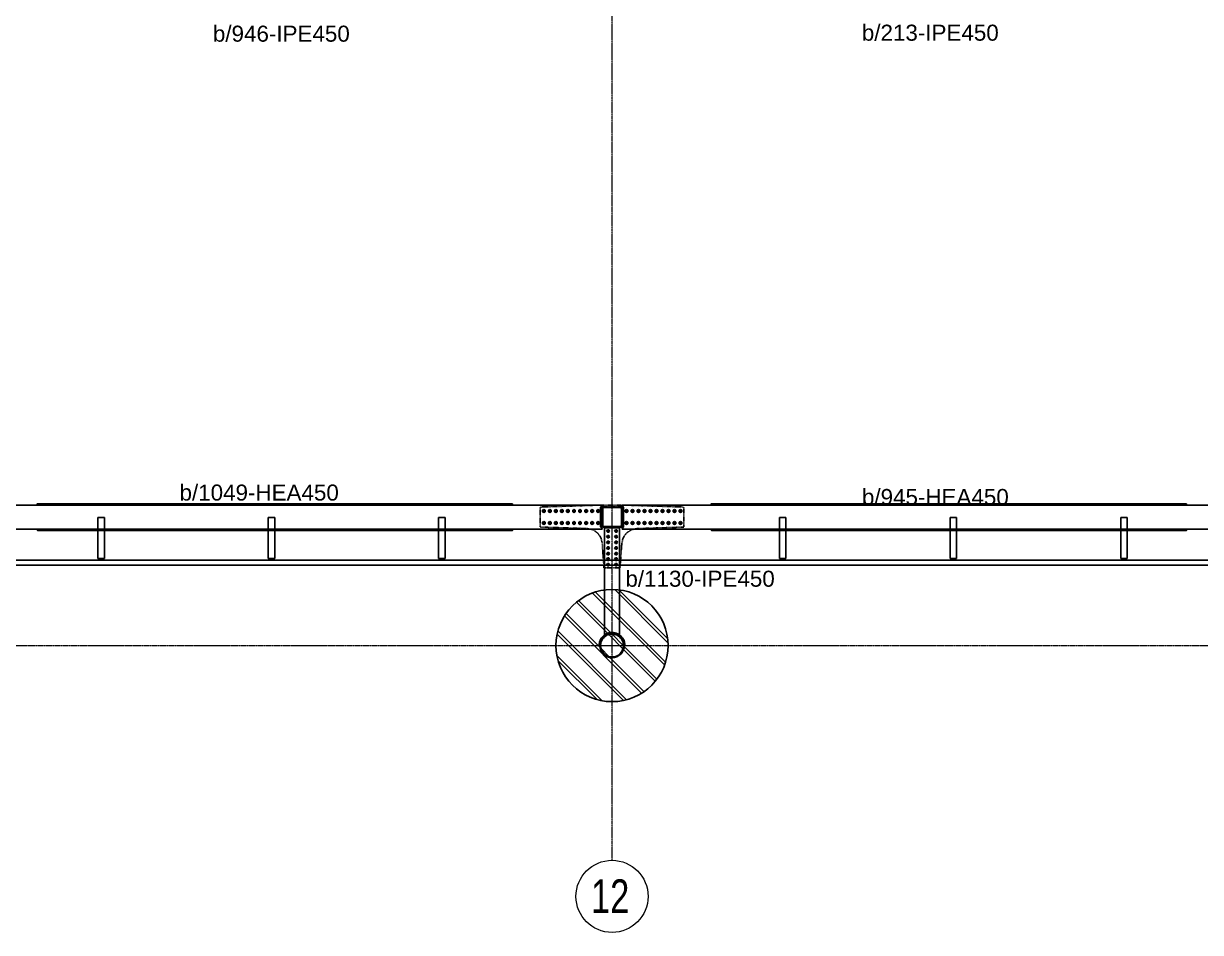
# Model space of a CAD drawing. Header units: millimetres. Extents: x -999 to 93225, y -17477 to 29086.
# Drawn here: x 48047 to 62737, y -3430 to 7910 of the extents above; entities that cross this region are included whole.
import ezdxf
from ezdxf.enums import TextEntityAlignment as Align

# ---------------------------------------------------------------- set-up
doc = ezdxf.new("R2010")
doc.units = ezdxf.units.MM
doc.header["$LTSCALE"] = 0.4
doc.linetypes.add('DXK_LINE_DOT2', pattern=[3.9198, 1.9599, -1.9599])
doc.linetypes.add('Grid Line', pattern=[3.33375, 1.905, -0.47625, 0.47625, -0.47625])
doc.layers.get('0').update_dxf_attribs({"color": 255})
for name, color, linetype, lineweight in [('0-3', 250, 'Continuous', 5), ('E_COLUMNAS', 1, 'Continuous', 18), ('E_COLUMNAS-1', 1, 'Continuous', 25), ('E_COLUMNAS-3', 1, 'Continuous', 35), ('E_EJES', 8, 'Continuous', 9), ('E_EJES-1', 8, 'Grid Line', 9), ('E_TEXTO', 3, 'Continuous', 9), ('E_VIGAS-1', 254, 'Continuous', 25), ('E_VIGAS-2', 8, 'Continuous', 25), ('S-COLS-HDLN-1', 52, 'Continuous', 9), ('S-COLS-HDLN-2', 52, 'Continuous', 35)]:
    doc.layers.add(name, color=color, linetype=linetype, lineweight=lineweight)
doc.styles.add('Swis721 LtCn BT', font='swisscl.ttf', dxfattribs={"height": 0.42})
doc.styles.add('VERDANA', font='arial.ttf')

# ---------------------------------------------------------------- blocks, each defined once
blk = doc.blocks.new('EST_SFM_VIGA-METALICA-SECCION-C - EST_SFM_VIGA-METALICA-UPN160-1509776-_10_00m_N_E_-NIVEL-3 DOC')
at = {"layer": 'E_VIGAS-1'}
for p, q in [((44.822, 0.047), (-44.831, 0.047)), ((-44.831, -0.018), (44.822, -0.018))]:
    blk.add_line(p, q, dxfattribs=at)
blk = doc.blocks.new('DCTIB_CNI_EST_MOD-1A-FAC_0001_rvt-2-_10_00m_N_E_-NIVEL-3 DOC')
at = {"layer": 'E_VIGAS-1'}
for p, q in [((-38.078, 142.26), (-37.996, 142.26)), ((-38.078, 141.749), (-38.078, 142.26)), ((-37.996, 141.749), (-37.996, 142.26)), ((-35.953, 142.26), (-35.871, 142.26)), ((-35.953, 141.749), (-35.953, 142.26)), ((-35.871, 141.749), (-35.871, 142.26)), ((-33.828, 142.261), (-33.746, 142.261)), ((-33.828, 141.749), (-33.828, 142.261)), ((-33.746, 141.749), (-33.746, 142.261)), ((-29.573, 142.261), (-29.491, 142.261)), ((-29.573, 141.749), (-29.573, 142.261)), ((-29.491, 141.749), (-29.491, 142.261)), ((-27.443, 142.261), (-27.361, 142.261)), ((-27.443, 141.749), (-27.443, 142.261)), ((-27.361, 141.749), (-27.361, 142.261)), ((-25.313, 142.259), (-25.231, 142.259)), ((-25.313, 141.749), (-25.313, 142.259)), ((-25.231, 141.749), (-25.231, 142.259)), ((-37.996, 141.749), (-38.078, 141.749)), ((-38.078, 141.748), (-38.078, 141.749)), ((-38.078, 141.749), (-37.996, 141.749)), ((-38.05, 141.748), (-38.078, 141.748)), ((-38.039, 141.743), (-38.039, 141.748)), ((-38.039, 141.737), (-38.039, 141.743)), ((-38.034, 141.737), (-38.039, 141.737)), ((-38.034, 141.748), (-38.034, 141.743)), ((-38.034, 141.743), (-38.034, 141.737)), ((-37.996, 141.748), (-38.024, 141.748)), ((-37.996, 141.749), (-37.996, 141.748)), ((-35.871, 141.749), (-35.953, 141.749)), ((-35.953, 141.748), (-35.953, 141.749)), ((-35.953, 141.749), (-35.871, 141.749)), ((-35.925, 141.748), (-35.953, 141.748)), ((-35.914, 141.743), (-35.914, 141.748)), ((-35.914, 141.737), (-35.914, 141.743)), ((-35.909, 141.737), (-35.914, 141.737)), ((-35.909, 141.748), (-35.909, 141.743)), ((-35.909, 141.743), (-35.909, 141.737)), ((-35.871, 141.748), (-35.899, 141.748)), ((-35.871, 141.749), (-35.871, 141.748)), ((-33.746, 141.749), (-33.828, 141.749)), ((-33.828, 141.748), (-33.828, 141.749)), ((-33.828, 141.749), (-33.746, 141.749)), ((-33.8, 141.748), (-33.828, 141.748)), ((-33.789, 141.743), (-33.789, 141.748)), ((-33.789, 141.737), (-33.789, 141.743)), ((-33.784, 141.737), (-33.789, 141.737)), ((-33.784, 141.748), (-33.784, 141.743)), ((-33.784, 141.743), (-33.784, 141.737)), ((-33.746, 141.748), (-33.774, 141.748)), ((-33.746, 141.749), (-33.746, 141.748)), ((-29.491, 141.749), (-29.573, 141.749)), ((-29.573, 141.748), (-29.573, 141.749)), ((-29.573, 141.749), (-29.491, 141.749)), ((-29.545, 141.748), (-29.573, 141.748)), ((-29.535, 141.743), (-29.535, 141.748)), ((-29.535, 141.729), (-29.535, 141.743)), ((-29.53, 141.748), (-29.53, 141.743)), ((-29.53, 141.743), (-29.53, 141.729)), ((-29.491, 141.748), (-29.519, 141.748)), ((-29.491, 141.749), (-29.491, 141.748)), ((-27.361, 141.749), (-27.443, 141.749)), ((-27.443, 141.748), (-27.443, 141.749)), ((-27.443, 141.749), (-27.361, 141.749)), ((-27.415, 141.748), (-27.443, 141.748)), ((-27.405, 141.743), (-27.405, 141.748)), ((-27.405, 141.729), (-27.405, 141.743)), ((-27.4, 141.748), (-27.4, 141.743)), ((-27.4, 141.743), (-27.4, 141.729)), ((-27.361, 141.748), (-27.389, 141.748)), ((-27.361, 141.749), (-27.361, 141.748)), ((-25.231, 141.749), (-25.313, 141.749)), ((-25.313, 141.748), (-25.313, 141.749)), ((-25.313, 141.749), (-25.231, 141.749)), ((-25.285, 141.748), (-25.313, 141.748)), ((-25.275, 141.743), (-25.275, 141.748)), ((-25.275, 141.737), (-25.275, 141.743)), ((-25.27, 141.737), (-25.275, 141.737)), ((-25.27, 141.748), (-25.27, 141.743)), ((-25.27, 141.743), (-25.27, 141.737)), ((-25.231, 141.748), (-25.259, 141.748)), ((-25.231, 141.749), (-25.231, 141.748))]:
    blk.add_line(p, q, dxfattribs=at)
for points, knots in [([(-38.05, 141.748), (-38.049, 141.748), (-38.048, 141.748), (-38.045, 141.748), (-38.043, 141.747), (-38.041, 141.747), (-38.04, 141.745), (-38.039, 141.744), (-38.039, 141.743)], [0, 0, 0, 0, 0.142857, 0.285714, 0.428571, 0.571429, 0.785714, 1, 1, 1, 1]), ([(-38.039, 141.743), (-38.039, 141.744), (-38.04, 141.746), (-38.041, 141.747), (-38.043, 141.747), (-38.044, 141.748), (-38.045, 141.748), (-38.047, 141.748), (-38.049, 141.748), (-38.05, 141.748)], [0, 0, 0, 0, 0.285714, 0.428571, 0.571429, 0.678571, 0.732143, 0.785714, 1, 1, 1, 1]), ([(-38.024, 141.748), (-38.025, 141.748), (-38.026, 141.748), (-38.029, 141.748), (-38.031, 141.747), (-38.033, 141.747), (-38.034, 141.745), (-38.034, 141.744), (-38.034, 141.743)], [0, 0, 0, 0, 0.142857, 0.285714, 0.428571, 0.571429, 0.785714, 1, 1, 1, 1]), ([(-38.034, 141.743), (-38.034, 141.744), (-38.034, 141.746), (-38.032, 141.747), (-38.031, 141.747), (-38.029, 141.748), (-38.028, 141.748), (-38.027, 141.748), (-38.025, 141.748), (-38.024, 141.748)], [0, 0, 0, 0, 0.285714, 0.428571, 0.571429, 0.678571, 0.732143, 0.785714, 1, 1, 1, 1]), ([(-35.925, 141.748), (-35.924, 141.748), (-35.923, 141.748), (-35.92, 141.748), (-35.918, 141.747), (-35.916, 141.747), (-35.915, 141.745), (-35.914, 141.744), (-35.914, 141.743)], [0, 0, 0, 0, 0.142857, 0.285714, 0.428571, 0.571429, 0.785714, 1, 1, 1, 1]), ([(-35.914, 141.743), (-35.914, 141.744), (-35.915, 141.746), (-35.916, 141.747), (-35.918, 141.747), (-35.919, 141.748), (-35.92, 141.748), (-35.922, 141.748), (-35.924, 141.748), (-35.925, 141.748)], [0, 0, 0, 0, 0.285714, 0.428571, 0.571429, 0.678571, 0.732143, 0.785714, 1, 1, 1, 1]), ([(-35.899, 141.748), (-35.9, 141.748), (-35.901, 141.748), (-35.904, 141.748), (-35.906, 141.747), (-35.908, 141.747), (-35.909, 141.745), (-35.909, 141.744), (-35.909, 141.743)], [0, 0, 0, 0, 0.142857, 0.285714, 0.428571, 0.571429, 0.785714, 1, 1, 1, 1]), ([(-35.909, 141.743), (-35.909, 141.744), (-35.909, 141.746), (-35.907, 141.747), (-35.906, 141.747), (-35.904, 141.748), (-35.903, 141.748), (-35.902, 141.748), (-35.9, 141.748), (-35.899, 141.748)], [0, 0, 0, 0, 0.285714, 0.428571, 0.571429, 0.678571, 0.732143, 0.785714, 1, 1, 1, 1]), ([(-33.8, 141.748), (-33.799, 141.748), (-33.798, 141.748), (-33.795, 141.748), (-33.793, 141.747), (-33.791, 141.747), (-33.79, 141.745), (-33.789, 141.744), (-33.789, 141.743)], [0, 0, 0, 0, 0.142857, 0.285714, 0.428571, 0.571429, 0.785714, 1, 1, 1, 1]), ([(-33.789, 141.743), (-33.789, 141.744), (-33.79, 141.746), (-33.791, 141.747), (-33.793, 141.747), (-33.794, 141.748), (-33.795, 141.748), (-33.797, 141.748), (-33.799, 141.748), (-33.8, 141.748)], [0, 0, 0, 0, 0.285714, 0.428571, 0.571429, 0.678571, 0.732143, 0.785714, 1, 1, 1, 1]), ([(-33.774, 141.748), (-33.775, 141.748), (-33.776, 141.748), (-33.779, 141.748), (-33.781, 141.747), (-33.783, 141.747), (-33.784, 141.745), (-33.784, 141.744), (-33.784, 141.743)], [0, 0, 0, 0, 0.142857, 0.285714, 0.428571, 0.571429, 0.785714, 1, 1, 1, 1]), ([(-33.784, 141.743), (-33.784, 141.744), (-33.784, 141.746), (-33.782, 141.747), (-33.781, 141.747), (-33.779, 141.748), (-33.778, 141.748), (-33.777, 141.748), (-33.775, 141.748), (-33.774, 141.748)], [0, 0, 0, 0, 0.285714, 0.428571, 0.571429, 0.678571, 0.732143, 0.785714, 1, 1, 1, 1]), ([(-29.545, 141.748), (-29.544, 141.748), (-29.543, 141.748), (-29.54, 141.748), (-29.538, 141.747), (-29.536, 141.747), (-29.535, 141.745), (-29.535, 141.744), (-29.535, 141.743)], [0, 0, 0, 0, 0.142857, 0.285714, 0.428571, 0.571429, 0.785714, 1, 1, 1, 1]), ([(-29.535, 141.743), (-29.535, 141.744), (-29.535, 141.746), (-29.537, 141.747), (-29.538, 141.747), (-29.54, 141.748), (-29.541, 141.748), (-29.542, 141.748), (-29.544, 141.748), (-29.545, 141.748)], [0, 0, 0, 0, 0.285714, 0.428571, 0.571429, 0.678571, 0.732143, 0.785714, 1, 1, 1, 1]), ([(-29.519, 141.748), (-29.52, 141.748), (-29.521, 141.748), (-29.524, 141.748), (-29.526, 141.747), (-29.528, 141.747), (-29.529, 141.745), (-29.53, 141.744), (-29.53, 141.743)], [0, 0, 0, 0, 0.142857, 0.285714, 0.428571, 0.571429, 0.785714, 1, 1, 1, 1]), ([(-29.53, 141.743), (-29.53, 141.744), (-29.529, 141.746), (-29.528, 141.747), (-29.526, 141.747), (-29.525, 141.748), (-29.524, 141.748), (-29.522, 141.748), (-29.52, 141.748), (-29.519, 141.748)], [0, 0, 0, 0, 0.285714, 0.428571, 0.571429, 0.678571, 0.732143, 0.785714, 1, 1, 1, 1]), ([(-27.415, 141.748), (-27.414, 141.748), (-27.413, 141.748), (-27.41, 141.748), (-27.408, 141.747), (-27.406, 141.747), (-27.405, 141.745), (-27.405, 141.744), (-27.405, 141.743)], [0, 0, 0, 0, 0.142857, 0.285714, 0.428571, 0.571429, 0.785714, 1, 1, 1, 1]), ([(-27.405, 141.743), (-27.405, 141.744), (-27.405, 141.746), (-27.407, 141.747), (-27.408, 141.747), (-27.41, 141.748), (-27.411, 141.748), (-27.412, 141.748), (-27.414, 141.748), (-27.415, 141.748)], [0, 0, 0, 0, 0.285714, 0.428571, 0.571429, 0.678571, 0.732143, 0.785714, 1, 1, 1, 1]), ([(-27.389, 141.748), (-27.39, 141.748), (-27.391, 141.748), (-27.394, 141.748), (-27.396, 141.747), (-27.398, 141.747), (-27.399, 141.745), (-27.4, 141.744), (-27.4, 141.743)], [0, 0, 0, 0, 0.142857, 0.285714, 0.428571, 0.571429, 0.785714, 1, 1, 1, 1]), ([(-27.4, 141.743), (-27.4, 141.744), (-27.399, 141.746), (-27.398, 141.747), (-27.396, 141.747), (-27.395, 141.748), (-27.394, 141.748), (-27.392, 141.748), (-27.39, 141.748), (-27.389, 141.748)], [0, 0, 0, 0, 0.285714, 0.428571, 0.571429, 0.678571, 0.732143, 0.785714, 1, 1, 1, 1]), ([(-25.285, 141.748), (-25.284, 141.748), (-25.283, 141.748), (-25.28, 141.748), (-25.278, 141.747), (-25.276, 141.747), (-25.275, 141.745), (-25.275, 141.744), (-25.275, 141.743)], [0, 0, 0, 0, 0.142857, 0.285714, 0.428571, 0.571429, 0.785714, 1, 1, 1, 1]), ([(-25.275, 141.743), (-25.275, 141.744), (-25.275, 141.746), (-25.277, 141.747), (-25.278, 141.747), (-25.28, 141.748), (-25.281, 141.748), (-25.282, 141.748), (-25.284, 141.748), (-25.285, 141.748)], [0, 0, 0, 0, 0.285714, 0.428571, 0.571429, 0.678571, 0.732143, 0.785714, 1, 1, 1, 1]), ([(-25.259, 141.748), (-25.26, 141.748), (-25.261, 141.748), (-25.264, 141.748), (-25.266, 141.747), (-25.268, 141.747), (-25.269, 141.745), (-25.27, 141.744), (-25.27, 141.743)], [0, 0, 0, 0, 0.142857, 0.285714, 0.428571, 0.571429, 0.785714, 1, 1, 1, 1]), ([(-25.27, 141.743), (-25.27, 141.744), (-25.269, 141.746), (-25.268, 141.747), (-25.266, 141.747), (-25.265, 141.748), (-25.264, 141.748), (-25.262, 141.748), (-25.26, 141.748), (-25.259, 141.748)], [0, 0, 0, 0, 0.285714, 0.428571, 0.571429, 0.678571, 0.732143, 0.785714, 1, 1, 1, 1])]:
    blk.add_open_spline(points, degree=3, knots=knots, dxfattribs=at)
blk.add_blockref('EST_SFM_VIGA-METALICA-SECCION-C - EST_SFM_VIGA-METALICA-UPN160-1509776-_10_00m_N_E_-NIVEL-3 DOC', (-41.042, 141.682), dxfattribs=at)
blk = doc.blocks.new('EST_SCM_COLUMNA-METALICA-SECCION-CUADRADA - EST_SCM_COLUMNA-TUBULAR-CUADRADA_PTEØ_250x250e_8mm-V58-_10_00m_N_E_-NIVEL-3 DOC')
at = {"layer": 'S-COLS-HDLN-1'}
h = blk.add_hatch(dxfattribs=at)
h.set_pattern_fill('FP_31', color=256, style=0, pattern_type=2)
h.set_pattern_definition([(135, (31.662, -142.266), (-0.15909903, -0.15909903), [])])
h.paths.add_polyline_path([(-0.109, -0.125), (0.109, -0.125), (0.12, -0.12), (0.125, -0.109), (0.125, 0.109), (0.12, 0.12), (0.109, 0.125), (-0.11, 0.124), (-0.12, 0.12), (-0.125, 0.109), (-0.125, -0.109), (-0.12, -0.12), (-0.11, -0.124)])
h.paths.add_polyline_path([(0.095, -0.117), (-0.111, -0.116), (-0.115, -0.115), (-0.117, -0.109), (-0.116, 0.112), (-0.115, 0.115), (-0.109, 0.117), (0.109, 0.117), (0.115, 0.115), (0.117, 0.109), (0.117, -0.109), (0.115, -0.115), (0.109, -0.117)])
at = {"layer": 'E_COLUMNAS-1'}
for p, q in [((-0.125, 0.109), (-0.125, -0.109)), ((-0.117, -0.109), (-0.117, 0.109)), ((0.109, 0.125), (-0.109, 0.125)), ((-0.109, 0.117), (0.109, 0.117)), ((0.117, 0.109), (0.117, -0.109)), ((0.125, -0.109), (0.125, 0.109)), ((0.109, -0.117), (-0.109, -0.117)), ((-0.109, -0.125), (0.109, -0.125))]:
    blk.add_line(p, q, dxfattribs=at)
for centre, radius, start, end in [((-0.109, 0.109), 0.016, 90, 180), ((-0.109, 0.109), 0.016, 139.7676, 178.6233), ((-0.109, 0.109), 0.016, 91.3767, 130.2324), ((-0.109, 0.109), 0.008, 90, 180), ((0.109, 0.109), 0.016, 360, 90), ((0.109, 0.109), 0.016, 49.7676, 88.6233), ((0.109, 0.109), 0.008, 0, 90), ((0.109, 0.109), 0.016, 1.3767, 40.2324), ((-0.109, -0.109), 0.016, 180, 270), ((-0.109, -0.109), 0.016, 181.3767, 220.2324), ((-0.109, -0.109), 0.016, 229.7676, 268.6233), ((-0.109, -0.109), 0.008, 180, 270), ((0.109, -0.109), 0.016, 270, 360), ((0.109, -0.109), 0.008, 270, 360), ((0.109, -0.109), 0.016, 271.3767, 310.2324), ((0.109, -0.109), 0.016, 319.7676, 358.6233)]:
    blk.add_arc(centre, radius, start, end, dxfattribs=at)
at = {"layer": 'S-COLS-HDLN-2'}
for centre, radius, start, end in [((-0.109, 0.109), 0.016, 130.4121, 139.5879), ((-0.109, 0.109), 0.008, 92.7534, 177.2466), ((0.109, 0.109), 0.008, 2.7534, 87.2466), ((0.109, 0.109), 0.016, 40.4121, 49.5879), ((-0.109, -0.109), 0.016, 220.4121, 229.5879), ((-0.109, -0.109), 0.008, 182.7534, 267.2466), ((0.109, -0.109), 0.008, 272.7534, 357.2466), ((0.109, -0.109), 0.016, 310.4121, 319.5879)]:
    blk.add_arc(centre, radius, start, end, dxfattribs=at)
blk = doc.blocks.new('Grid - CNI_NOMBRE EJES-372759-_10_00m_N_E_-NIVEL-3 DOC')
at = {"layer": 'E_EJES'}
blk.add_circle((0, 0), 0.003, dxfattribs=at)
blk = doc.blocks.new('Bolt-72574620-2222 - 1471')
at = {"color": 253, "linetype": 'Continuous'}
for p, q in [((62857, 7868), (62873, 7877)), ((62857, 7849), (62857, 7868)), ((62873, 7839), (62857, 7849)), ((62873, 7877), (62890, 7868)), ((62890, 7849), (62873, 7839)), ((62890, 7868), (62890, 7849)), ((62932, 7868), (62948, 7877)), ((62932, 7849), (62932, 7868)), ((62948, 7839), (62932, 7849)), ((62948, 7877), (62965, 7868)), ((62965, 7849), (62948, 7839)), ((62965, 7868), (62965, 7849)), ((63007, 7868), (63023, 7877)), ((63007, 7849), (63007, 7868)), ((63023, 7839), (63007, 7849)), ((63023, 7877), (63040, 7868)), ((63040, 7849), (63023, 7839)), ((63040, 7868), (63040, 7849)), ((63082, 7868), (63098, 7877)), ((63082, 7849), (63082, 7868)), ((63098, 7839), (63082, 7849)), ((63098, 7877), (63115, 7868)), ((63115, 7849), (63098, 7839)), ((63115, 7868), (63115, 7849)), ((63157, 7868), (63173, 7877)), ((63157, 7849), (63157, 7868)), ((63173, 7839), (63157, 7849)), ((63173, 7877), (63190, 7868)), ((63190, 7849), (63173, 7839)), ((63190, 7868), (63190, 7849)), ((63232, 7868), (63248, 7877)), ((63232, 7849), (63232, 7868)), ((63248, 7839), (63232, 7849)), ((63248, 7877), (63265, 7868)), ((63265, 7849), (63248, 7839)), ((63265, 7868), (63265, 7849)), ((63307, 7868), (63323, 7877)), ((63307, 7849), (63307, 7868)), ((63323, 7839), (63307, 7849)), ((63323, 7877), (63340, 7868)), ((63340, 7849), (63323, 7839)), ((63340, 7868), (63340, 7849)), ((63382, 7868), (63398, 7877)), ((63382, 7849), (63382, 7868)), ((63398, 7839), (63382, 7849)), ((63398, 7877), (63415, 7868)), ((63415, 7849), (63398, 7839)), ((63415, 7868), (63415, 7849)), ((63457, 7868), (63473, 7877)), ((63457, 7849), (63457, 7868)), ((63473, 7839), (63457, 7849)), ((63473, 7877), (63490, 7868)), ((63490, 7849), (63473, 7839)), ((63490, 7868), (63490, 7849)), ((63532, 7868), (63548, 7877)), ((63532, 7849), (63532, 7868)), ((63548, 7839), (63532, 7849)), ((63548, 7877), (63565, 7868)), ((63565, 7849), (63548, 7839)), ((63565, 7868), (63565, 7849)), ((62857, 7718), (62873, 7727)), ((62857, 7699), (62857, 7718)), ((62873, 7689), (62857, 7699)), ((62873, 7727), (62890, 7718)), ((62890, 7699), (62873, 7689)), ((62890, 7718), (62890, 7699)), ((62932, 7718), (62948, 7727)), ((62932, 7699), (62932, 7718)), ((62948, 7689), (62932, 7699)), ((62948, 7727), (62965, 7718)), ((62965, 7699), (62948, 7689)), ((62965, 7718), (62965, 7699)), ((63007, 7718), (63023, 7727)), ((63007, 7699), (63007, 7718)), ((63023, 7689), (63007, 7699)), ((63023, 7727), (63040, 7718)), ((63040, 7699), (63023, 7689)), ((63040, 7718), (63040, 7699)), ((63082, 7718), (63098, 7727)), ((63082, 7699), (63082, 7718)), ((63098, 7689), (63082, 7699)), ((63098, 7727), (63115, 7718)), ((63115, 7699), (63098, 7689)), ((63115, 7718), (63115, 7699)), ((63157, 7718), (63173, 7727)), ((63157, 7699), (63157, 7718)), ((63173, 7689), (63157, 7699)), ((63173, 7727), (63190, 7718)), ((63190, 7699), (63173, 7689)), ((63190, 7718), (63190, 7699)), ((63232, 7718), (63248, 7727)), ((63232, 7699), (63232, 7718)), ((63248, 7689), (63232, 7699)), ((63248, 7727), (63265, 7718)), ((63265, 7699), (63248, 7689)), ((63265, 7718), (63265, 7699)), ((63307, 7718), (63323, 7727)), ((63307, 7699), (63307, 7718)), ((63323, 7689), (63307, 7699)), ((63323, 7727), (63340, 7718)), ((63340, 7699), (63323, 7689)), ((63340, 7718), (63340, 7699)), ((63382, 7718), (63398, 7727)), ((63382, 7699), (63382, 7718)), ((63398, 7689), (63382, 7699)), ((63398, 7727), (63415, 7718)), ((63415, 7699), (63398, 7689)), ((63415, 7718), (63415, 7699)), ((63457, 7718), (63473, 7727)), ((63457, 7699), (63457, 7718)), ((63473, 7689), (63457, 7699)), ((63473, 7727), (63490, 7718)), ((63490, 7699), (63473, 7689)), ((63490, 7718), (63490, 7699)), ((63532, 7718), (63548, 7727)), ((63532, 7699), (63532, 7718)), ((63548, 7689), (63532, 7699)), ((63548, 7727), (63565, 7718)), ((63565, 7699), (63548, 7689)), ((63565, 7718), (63565, 7699))]:
    blk.add_line(p, q, dxfattribs=at)
for centre, radius, start, end in [((62873, 7858), 12.5, 18, 198), ((62873, 7858), 12.5, 198, 18), ((62873, 7858), 11, 90, 270), ((62873, 7858), 11, 270, 90), ((62948, 7858), 12.5, 18, 198), ((62948, 7858), 12.5, 198, 18), ((62948, 7858), 11, 90, 270), ((62948, 7858), 11, 270, 90), ((63023, 7858), 12.5, 18, 198), ((63023, 7858), 12.5, 198, 18), ((63023, 7858), 11, 90, 270), ((63023, 7858), 11, 270, 90), ((63098, 7858), 12.5, 18, 198), ((63098, 7858), 12.5, 198, 18), ((63098, 7858), 11, 90, 270), ((63098, 7858), 11, 270, 90), ((63173, 7858), 12.5, 18, 198), ((63173, 7858), 12.5, 198, 18), ((63173, 7858), 11, 90, 270), ((63173, 7858), 11, 270, 90), ((63248, 7858), 12.5, 18, 198), ((63248, 7858), 12.5, 198, 18), ((63248, 7858), 11, 90, 270), ((63248, 7858), 11, 270, 90), ((63323, 7858), 12.5, 18, 198), ((63323, 7858), 12.5, 198, 18), ((63323, 7858), 11, 90, 270), ((63323, 7858), 11, 270, 90), ((63398, 7858), 12.5, 18, 198), ((63398, 7858), 12.5, 198, 18), ((63398, 7858), 11, 90, 270), ((63398, 7858), 11, 270, 90), ((63473, 7858), 12.5, 18, 198), ((63473, 7858), 12.5, 198, 18), ((63473, 7858), 11, 90, 270), ((63473, 7858), 11, 270, 90), ((63548, 7858), 12.5, 18, 198), ((63548, 7858), 12.5, 198, 18), ((63548, 7858), 11, 90, 270), ((63548, 7858), 11, 270, 90), ((62873, 7708), 12.5, 18, 198), ((62873, 7708), 12.5, 198, 18), ((62873, 7708), 11, 90, 270), ((62873, 7708), 11, 270, 90), ((62948, 7708), 12.5, 18, 198), ((62948, 7708), 12.5, 198, 18), ((62948, 7708), 11, 90, 270), ((62948, 7708), 11, 270, 90), ((63023, 7708), 12.5, 18, 198), ((63023, 7708), 12.5, 198, 18), ((63023, 7708), 11, 90, 270), ((63023, 7708), 11, 270, 90), ((63098, 7708), 12.5, 18, 198), ((63098, 7708), 12.5, 198, 18), ((63098, 7708), 11, 90, 270), ((63098, 7708), 11, 270, 90), ((63173, 7708), 12.5, 18, 198), ((63173, 7708), 12.5, 198, 18), ((63173, 7708), 11, 90, 270), ((63173, 7708), 11, 270, 90), ((63248, 7708), 12.5, 18, 198), ((63248, 7708), 12.5, 198, 18), ((63248, 7708), 11, 90, 270), ((63248, 7708), 11, 270, 90), ((63323, 7708), 12.5, 18, 198), ((63323, 7708), 12.5, 198, 18), ((63323, 7708), 11, 90, 270), ((63323, 7708), 11, 270, 90), ((63398, 7708), 12.5, 18, 198), ((63398, 7708), 12.5, 198, 18), ((63398, 7708), 11, 90, 270), ((63398, 7708), 11, 270, 90), ((63473, 7708), 12.5, 18, 198), ((63473, 7708), 12.5, 198, 18), ((63473, 7708), 11, 90, 270), ((63473, 7708), 11, 270, 90), ((63548, 7708), 12.5, 18, 198), ((63548, 7708), 12.5, 198, 18), ((63548, 7708), 11, 90, 270), ((63548, 7708), 11, 270, 90)]:
    blk.add_arc(centre, radius, start, end, dxfattribs=at)
blk = doc.blocks.new('Bolt-72574620-2221 - 1471')
at = {"color": 253, "linetype": 'Continuous'}
for p, q in [((63887, 7868), (63903, 7877)), ((63887, 7849), (63887, 7868)), ((63903, 7839), (63887, 7849)), ((63903, 7877), (63920, 7868)), ((63920, 7849), (63903, 7839)), ((63920, 7868), (63920, 7849)), ((63962, 7868), (63978, 7877)), ((63962, 7849), (63962, 7868)), ((63978, 7839), (63962, 7849)), ((63978, 7877), (63995, 7868)), ((63995, 7849), (63978, 7839)), ((63995, 7868), (63995, 7849)), ((64037, 7868), (64053, 7877)), ((64037, 7849), (64037, 7868)), ((64053, 7839), (64037, 7849)), ((64053, 7877), (64070, 7868)), ((64070, 7849), (64053, 7839)), ((64070, 7868), (64070, 7849)), ((64112, 7868), (64128, 7877)), ((64112, 7849), (64112, 7868)), ((64128, 7839), (64112, 7849)), ((64128, 7877), (64145, 7868)), ((64145, 7849), (64128, 7839)), ((64145, 7868), (64145, 7849)), ((64187, 7868), (64203, 7877)), ((64187, 7849), (64187, 7868)), ((64203, 7839), (64187, 7849)), ((64203, 7877), (64220, 7868)), ((64220, 7849), (64203, 7839)), ((64220, 7868), (64220, 7849)), ((64262, 7868), (64278, 7877)), ((64262, 7849), (64262, 7868)), ((64278, 7839), (64262, 7849)), ((64278, 7877), (64295, 7868)), ((64295, 7849), (64278, 7839)), ((64295, 7868), (64295, 7849)), ((64337, 7868), (64353, 7877)), ((64337, 7849), (64337, 7868)), ((64353, 7839), (64337, 7849)), ((64353, 7877), (64370, 7868)), ((64370, 7849), (64353, 7839)), ((64370, 7868), (64370, 7849)), ((64412, 7868), (64428, 7877)), ((64412, 7849), (64412, 7868)), ((64428, 7839), (64412, 7849)), ((64428, 7877), (64445, 7868)), ((64445, 7849), (64428, 7839)), ((64445, 7868), (64445, 7849)), ((64487, 7868), (64503, 7877)), ((64487, 7849), (64487, 7868)), ((64503, 7839), (64487, 7849)), ((64503, 7877), (64520, 7868)), ((64520, 7849), (64503, 7839)), ((64520, 7868), (64520, 7849)), ((64562, 7868), (64578, 7877)), ((64562, 7849), (64562, 7868)), ((64578, 7839), (64562, 7849)), ((64578, 7877), (64595, 7868)), ((64595, 7849), (64578, 7839)), ((64595, 7868), (64595, 7849)), ((63887, 7718), (63903, 7727)), ((63887, 7699), (63887, 7718)), ((63903, 7689), (63887, 7699)), ((63903, 7727), (63920, 7718)), ((63920, 7699), (63903, 7689)), ((63920, 7718), (63920, 7699)), ((63962, 7718), (63978, 7727)), ((63962, 7699), (63962, 7718)), ((63978, 7689), (63962, 7699)), ((63978, 7727), (63995, 7718)), ((63995, 7699), (63978, 7689)), ((63995, 7718), (63995, 7699)), ((64037, 7718), (64053, 7727)), ((64037, 7699), (64037, 7718)), ((64053, 7689), (64037, 7699)), ((64053, 7727), (64070, 7718)), ((64070, 7699), (64053, 7689)), ((64070, 7718), (64070, 7699)), ((64112, 7718), (64128, 7727)), ((64112, 7699), (64112, 7718)), ((64128, 7689), (64112, 7699)), ((64128, 7727), (64145, 7718)), ((64145, 7699), (64128, 7689)), ((64145, 7718), (64145, 7699)), ((64187, 7718), (64203, 7727)), ((64187, 7699), (64187, 7718)), ((64203, 7689), (64187, 7699)), ((64203, 7727), (64220, 7718)), ((64220, 7699), (64203, 7689)), ((64220, 7718), (64220, 7699)), ((64262, 7718), (64278, 7727)), ((64262, 7699), (64262, 7718)), ((64278, 7689), (64262, 7699)), ((64278, 7727), (64295, 7718)), ((64295, 7699), (64278, 7689)), ((64295, 7718), (64295, 7699)), ((64337, 7718), (64353, 7727)), ((64337, 7699), (64337, 7718)), ((64353, 7689), (64337, 7699)), ((64353, 7727), (64370, 7718)), ((64370, 7699), (64353, 7689)), ((64370, 7718), (64370, 7699)), ((64412, 7718), (64428, 7727)), ((64412, 7699), (64412, 7718)), ((64428, 7689), (64412, 7699)), ((64428, 7727), (64445, 7718)), ((64445, 7699), (64428, 7689)), ((64445, 7718), (64445, 7699)), ((64487, 7718), (64503, 7727)), ((64487, 7699), (64487, 7718)), ((64503, 7689), (64487, 7699)), ((64503, 7727), (64520, 7718)), ((64520, 7699), (64503, 7689)), ((64520, 7718), (64520, 7699)), ((64562, 7718), (64578, 7727)), ((64562, 7699), (64562, 7718)), ((64578, 7689), (64562, 7699)), ((64578, 7727), (64595, 7718)), ((64595, 7699), (64578, 7689)), ((64595, 7718), (64595, 7699))]:
    blk.add_line(p, q, dxfattribs=at)
for centre, radius, start, end in [((63903, 7858), 12.5, 18, 198), ((63903, 7858), 12.5, 198, 18), ((63903, 7858), 11, 90, 270), ((63903, 7858), 11, 270, 90), ((63978, 7858), 12.5, 18, 198), ((63978, 7858), 12.5, 198, 18), ((63978, 7858), 11, 90, 270), ((63978, 7858), 11, 270, 90), ((64053, 7858), 12.5, 18, 198), ((64053, 7858), 12.5, 198, 18), ((64053, 7858), 11, 90, 270), ((64053, 7858), 11, 270, 90), ((64128, 7858), 12.5, 18, 198), ((64128, 7858), 12.5, 198, 18), ((64128, 7858), 11, 90, 270), ((64128, 7858), 11, 270, 90), ((64203, 7858), 12.5, 18, 198), ((64203, 7858), 12.5, 198, 18), ((64203, 7858), 11, 90, 270), ((64203, 7858), 11, 270, 90), ((64278, 7858), 12.5, 18, 198), ((64278, 7858), 12.5, 198, 18), ((64278, 7858), 11, 90, 270), ((64278, 7858), 11, 270, 90), ((64353, 7858), 12.5, 18, 198), ((64353, 7858), 12.5, 198, 18), ((64353, 7858), 11, 90, 270), ((64353, 7858), 11, 270, 90), ((64428, 7858), 12.5, 18, 198), ((64428, 7858), 12.5, 198, 18), ((64428, 7858), 11, 90, 270), ((64428, 7858), 11, 270, 90), ((64503, 7858), 12.5, 18, 198), ((64503, 7858), 12.5, 198, 18), ((64503, 7858), 11, 90, 270), ((64503, 7858), 11, 270, 90), ((64578, 7858), 12.5, 18, 198), ((64578, 7858), 12.5, 198, 18), ((64578, 7858), 11, 90, 270), ((64578, 7858), 11, 270, 90), ((63903, 7708), 12.5, 18, 198), ((63903, 7708), 12.5, 198, 18), ((63903, 7708), 11, 90, 270), ((63903, 7708), 11, 270, 90), ((63978, 7708), 12.5, 18, 198), ((63978, 7708), 12.5, 198, 18), ((63978, 7708), 11, 90, 270), ((63978, 7708), 11, 270, 90), ((64053, 7708), 12.5, 18, 198), ((64053, 7708), 12.5, 198, 18), ((64053, 7708), 11, 90, 270), ((64053, 7708), 11, 270, 90), ((64128, 7708), 12.5, 18, 198), ((64128, 7708), 12.5, 198, 18), ((64128, 7708), 11, 90, 270), ((64128, 7708), 11, 270, 90), ((64203, 7708), 12.5, 18, 198), ((64203, 7708), 12.5, 198, 18), ((64203, 7708), 11, 90, 270), ((64203, 7708), 11, 270, 90), ((64278, 7708), 12.5, 18, 198), ((64278, 7708), 12.5, 198, 18), ((64278, 7708), 11, 90, 270), ((64278, 7708), 11, 270, 90), ((64353, 7708), 12.5, 18, 198), ((64353, 7708), 12.5, 198, 18), ((64353, 7708), 11, 90, 270), ((64353, 7708), 11, 270, 90), ((64428, 7708), 12.5, 18, 198), ((64428, 7708), 12.5, 198, 18), ((64428, 7708), 11, 90, 270), ((64428, 7708), 11, 270, 90), ((64503, 7708), 12.5, 18, 198), ((64503, 7708), 12.5, 198, 18), ((64503, 7708), 11, 90, 270), ((64503, 7708), 11, 270, 90), ((64578, 7708), 12.5, 18, 198), ((64578, 7708), 12.5, 198, 18), ((64578, 7708), 11, 90, 270), ((64578, 7708), 11, 270, 90)]:
    blk.add_arc(centre, radius, start, end, dxfattribs=at)
blk = doc.blocks.new('Part-72574620-2229 - 1471')
at = {"color": 253, "linetype": 'DXK_LINE_DOT2'}
for p, q in [((62828, 7908), (63588, 7933)), ((63588, 7933), (63858, 7933)), ((63858, 7933), (64618, 7908)), ((62828, 7658), (62828, 7908)), ((63851, 7911), (63596, 7911)), ((63596, 7911), (63596, 7656)), ((63851, 7656), (63851, 7911)), ((64618, 7908), (64618, 7658)), ((63408, 7640), (62828, 7658)), ((63466, 7629), (63408, 7640)), ((63596, 7656), (63851, 7656)), ((64038, 7639), (63981, 7629)), ((64618, 7658), (64038, 7639)), ((63601, 7454), (63589, 7511)), ((63858, 7511), (63845, 7454)), ((63623, 7148), (63601, 7454)), ((63845, 7454), (63823, 7148)), ((63823, 7148), (63623, 7148))]:
    blk.add_line(p, q, dxfattribs=at)
at = {"color": 7, "linetype": 'DXK_LINE_DOT2'}
for centre, start, end in [((63402, 7440), 20.9307, 71.356), ((64045, 7439), 108.6815, 159.0747)]:
    blk.add_arc(centre, 200, start, end, dxfattribs=at)
blk = doc.blocks.new('Bolt-72574620-2235 - 1471')
at = {"color": 253, "linetype": 'Continuous'}
for p, q in [((63656, 7608), (63665, 7623)), ((63665, 7593), (63656, 7608)), ((63656, 7538), (63665, 7553)), ((63665, 7523), (63656, 7538)), ((63665, 7623), (63682, 7623)), ((63682, 7593), (63665, 7593)), ((63665, 7553), (63682, 7553)), ((63682, 7523), (63665, 7523)), ((63682, 7623), (63691, 7608)), ((63691, 7608), (63682, 7593)), ((63682, 7553), (63691, 7538)), ((63691, 7538), (63682, 7523)), ((63756, 7608), (63765, 7623)), ((63765, 7593), (63756, 7608)), ((63756, 7538), (63765, 7553)), ((63765, 7523), (63756, 7538)), ((63765, 7623), (63782, 7623)), ((63782, 7593), (63765, 7593)), ((63765, 7553), (63782, 7553)), ((63782, 7523), (63765, 7523)), ((63782, 7623), (63791, 7608)), ((63791, 7608), (63782, 7593)), ((63782, 7553), (63791, 7538)), ((63791, 7538), (63782, 7523)), ((63656, 7468), (63665, 7483)), ((63665, 7453), (63656, 7468)), ((63656, 7398), (63665, 7413)), ((63665, 7383), (63656, 7398)), ((63665, 7483), (63682, 7483)), ((63682, 7453), (63665, 7453)), ((63665, 7413), (63682, 7413)), ((63682, 7383), (63665, 7383)), ((63682, 7483), (63691, 7468)), ((63691, 7468), (63682, 7453)), ((63682, 7413), (63691, 7398)), ((63691, 7398), (63682, 7383)), ((63756, 7468), (63765, 7483)), ((63765, 7453), (63756, 7468)), ((63756, 7398), (63765, 7413)), ((63765, 7383), (63756, 7398)), ((63765, 7483), (63782, 7483)), ((63782, 7453), (63765, 7453)), ((63765, 7413), (63782, 7413)), ((63782, 7383), (63765, 7383)), ((63782, 7483), (63791, 7468)), ((63791, 7468), (63782, 7453)), ((63782, 7413), (63791, 7398)), ((63791, 7398), (63782, 7383)), ((63656, 7328), (63665, 7343)), ((63665, 7313), (63656, 7328)), ((63656, 7258), (63665, 7273)), ((63665, 7243), (63656, 7258)), ((63656, 7188), (63665, 7203)), ((63665, 7343), (63682, 7343)), ((63682, 7313), (63665, 7313)), ((63665, 7273), (63682, 7273)), ((63682, 7243), (63665, 7243)), ((63665, 7203), (63682, 7203)), ((63682, 7343), (63691, 7328)), ((63691, 7328), (63682, 7313)), ((63682, 7273), (63691, 7258)), ((63691, 7258), (63682, 7243)), ((63682, 7203), (63691, 7188)), ((63756, 7328), (63765, 7343)), ((63765, 7313), (63756, 7328)), ((63756, 7258), (63765, 7273)), ((63765, 7243), (63756, 7258)), ((63756, 7188), (63765, 7203)), ((63765, 7343), (63782, 7343)), ((63782, 7313), (63765, 7313)), ((63765, 7273), (63782, 7273)), ((63782, 7243), (63765, 7243)), ((63765, 7203), (63782, 7203)), ((63782, 7343), (63791, 7328)), ((63791, 7328), (63782, 7313)), ((63782, 7273), (63791, 7258)), ((63791, 7258), (63782, 7243)), ((63782, 7203), (63791, 7188)), ((63665, 7173), (63656, 7188)), ((63682, 7173), (63665, 7173)), ((63691, 7188), (63682, 7173)), ((63765, 7173), (63756, 7188)), ((63782, 7173), (63765, 7173)), ((63791, 7188), (63782, 7173))]:
    blk.add_line(p, q, dxfattribs=at)
for centre, radius, start, end in [((63673, 7608), 11.5, 108, 288), ((63673, 7538), 11.5, 108, 288), ((63673, 7608), 10, 360, 180), ((63673, 7608), 10, 180, 360), ((63673, 7538), 10, 360, 180), ((63673, 7538), 10, 180, 360), ((63673, 7608), 11.5, 288, 108), ((63673, 7538), 11.5, 288, 108), ((63773, 7608), 11.5, 108, 288), ((63773, 7538), 11.5, 108, 288), ((63773, 7608), 10, 360, 180), ((63773, 7608), 10, 180, 360), ((63773, 7538), 10, 360, 180), ((63773, 7538), 10, 180, 360), ((63773, 7608), 11.5, 288, 108), ((63773, 7538), 11.5, 288, 108), ((63673, 7468), 11.5, 108, 288), ((63673, 7398), 11.5, 108, 288), ((63673, 7468), 10, 360, 180), ((63673, 7468), 10, 180, 360), ((63673, 7398), 10, 360, 180), ((63673, 7398), 10, 180, 360), ((63673, 7468), 11.5, 288, 108), ((63673, 7398), 11.5, 288, 108), ((63773, 7468), 11.5, 108, 288), ((63773, 7398), 11.5, 108, 288), ((63773, 7468), 10, 360, 180), ((63773, 7468), 10, 180, 360), ((63773, 7398), 10, 360, 180), ((63773, 7398), 10, 180, 360), ((63773, 7468), 11.5, 288, 108), ((63773, 7398), 11.5, 288, 108), ((63673, 7328), 11.5, 108, 288), ((63673, 7258), 11.5, 108, 288), ((63673, 7188), 11.5, 108, 288), ((63673, 7328), 10, 360, 180), ((63673, 7328), 10, 180, 360), ((63673, 7258), 10, 360, 180), ((63673, 7258), 10, 180, 360), ((63673, 7188), 10, 360, 180), ((63673, 7328), 11.5, 288, 108), ((63673, 7258), 11.5, 288, 108), ((63673, 7188), 11.5, 288, 108), ((63773, 7328), 11.5, 108, 288), ((63773, 7258), 11.5, 108, 288), ((63773, 7188), 11.5, 108, 288), ((63773, 7328), 10, 360, 180), ((63773, 7328), 10, 180, 360), ((63773, 7258), 10, 360, 180), ((63773, 7258), 10, 180, 360), ((63773, 7188), 10, 360, 180), ((63773, 7328), 11.5, 288, 108), ((63773, 7258), 11.5, 288, 108), ((63773, 7188), 11.5, 288, 108), ((63673, 7188), 10, 180, 360), ((63773, 7188), 10, 180, 360)]:
    blk.add_arc(centre, radius, start, end, dxfattribs=at)

msp = doc.modelspace()

# ---------------------------------------------------------------- hatches: boundary and pattern name
at = {"layer": 'E_COLUMNAS'}
h = msp.add_hatch(dxfattribs=at)
h.set_pattern_fill('FP_1', color=256, scale=1000, style=0, pattern_type=2)
h.set_pattern_definition([(135, (121054.57, -140512.8), (-159.09903, -159.09903), [])])
h.paths.add_polyline_path([(55392.5, -550.4), (55483.8, -544.4), (55573.6, -526.5), (55660.4, -497.1), (55742.5, -456.6), (55818.6, -405.7), (55887.5, -345.4), (55947.8, -276.5), (55998.7, -200.4), (56039.2, -118.3), (56068.6, -31.6), (56086.5, 58.2), (56092.5, 149.6), (56086.5, 241), (56068.6, 330.8), (56039.2, 417.5), (55998.7, 499.6), (55947.8, 575.7), (55887.5, 644.6), (55818.6, 705), (55736.1, 759), (55660.4, 796.3), (55573.6, 825.8), (55483.8, 843.6), (55392.5, 849.6), (55301.1, 843.6), (55211.3, 825.8), (55124.6, 796.3), (55042.5, 755.8), (54966.3, 705), (54897.5, 644.6), (54837.1, 575.7), (54786.3, 499.6), (54745.8, 417.5), (54716.3, 330.8), (54698.5, 241), (54692.5, 149.6), (54698.5, 58.2), (54716.3, -31.6), (54745.8, -118.3), (54786.3, -200.4), (54837.1, -276.5), (54897.5, -345.4), (54966.3, -405.7), (55042.5, -456.6), (55124.6, -497.1), (55211.3, -526.5), (55301.1, -544.4)])
h = msp.add_hatch(dxfattribs=at)
h.set_pattern_fill('FP_1', color=256, scale=1000, style=0, pattern_type=2)
h.set_pattern_definition([(135, (87054.57, -140512.8), (-159.09903, -159.09903), [])])
h.paths.add_polyline_path([(55392.5, -550.4), (55483.8, -544.4), (55573.6, -526.5), (55660.4, -497.1), (55742.5, -456.6), (55818.6, -405.7), (55887.5, -345.4), (55947.8, -276.5), (55998.7, -200.4), (56039.2, -118.3), (56068.6, -31.6), (56086.5, 58.2), (56092.5, 149.6), (56086.5, 241), (56068.6, 330.8), (56039.2, 417.5), (55998.7, 499.6), (55947.8, 575.7), (55887.5, 644.6), (55818.6, 705), (55742.5, 755.8), (55660.4, 796.3), (55573.6, 825.8), (55483.8, 843.6), (55380.4, 848.8), (55301.1, 843.6), (55211.3, 825.8), (55124.6, 796.3), (55042.5, 755.8), (54966.3, 705), (54897.5, 644.6), (54837.1, 575.7), (54786.3, 499.6), (54745.8, 417.5), (54716.3, 330.8), (54698.5, 241), (54692.5, 149.6), (54698.5, 58.2), (54716.3, -31.6), (54745.8, -118.3), (54786.3, -200.4), (54837.1, -276.5), (54897.5, -345.4), (54966.3, -405.7), (55042.5, -456.6), (55124.6, -497.1), (55211.3, -526.5), (55301.1, -544.4)])

# ---------------------------------------------------------------- linework, layer by layer
at = {"color": 2, "linetype": 'Continuous'}
for points in [[(55242.9, 119.9, 1), (55542, 179.4, 1)], [(55252.7, 177.4, 1), (55532.2, 121.8, 1)]]:
    msp.add_lwpolyline(points, format="xyb", close=True, dxfattribs=at)
at = {"layer": 'E_COLUMNAS-1'}
msp.add_circle((55392.5, 149.6), 700, dxfattribs=at)
for start, end in [(0, 180), (180, 0)]:
    msp.add_arc((55392.5, 149.6), 700, start, end, dxfattribs=at)
at = {"layer": 'E_EJES-1'}
for p, q in [((55392.5, 1628), (55392.5, 28185.7)), ((55392.5, -2529.9), (55392.5, 1636)), ((-99.3, 149.6), (92325, 149.6))]:
    msp.add_line(p, q, dxfattribs=at)
at = {"layer": 'E_VIGAS-2'}
for p, q in [((47057.8, 1903), (55267.5, 1903)), ((55247.5, 1644), (55247.5, 1862)), ((55267.5, 1903), (55267.5, 1894.2)), ((55517.5, 1903), (63676.6, 1903)), ((55517.5, 1903), (55517.5, 1894.2)), ((55537.5, 1862), (55537.5, 1644)), ((55297.5, 1617.9), (55297.5, 281.2)), ((55297.5, 1617.9), (55487.5, 1617.9)), ((55487.5, 1617.9), (55487.5, 281.2)), ((55267.5, 1603), (47057.8, 1603)), ((55267.5, 1611.7), (55267.5, 1603)), ((55517.5, 1603), (55517.5, 1611.7)), ((63676.6, 1603), (55517.5, 1603))]:
    msp.add_line(p, q, dxfattribs=at)
for points in [[(54151.6, 1919), (54151.6, 1903), (48219.3, 1903), (48219.3, 1919)], [(62563.7, 1919), (62563.7, 1903), (56631.3, 1903), (56631.3, 1919)], [(54151.6, 1603), (48220.3, 1603), (48220.3, 1587), (54151.6, 1587)], [(62563.7, 1603), (56632.3, 1603), (56632.3, 1587), (62563.7, 1587)], [(55251.5, 206.7), (55258, 220.1), (55259, 222), (55266.3, 234.8), (55269.1, 238.8), (55278.2, 249.8), (55280.3, 252.1), (55291.1, 262.9), (55293.2, 264.8), (55304.2, 273.8), (55308.6, 276.8), (55321.3, 283.9), (55323.2, 284.9), (55336.8, 291.3), (55340.8, 292.8), (55354.5, 297), (55358.1, 297.8), (55373.2, 300.4), (55375.3, 300.7), (55389.5, 302.1), (55395.4, 302.1), (55409.6, 300.7), (55411.8, 300.4), (55426.9, 297.8), (55430.5, 297), (55444.1, 292.8), (55448.2, 291.3), (55461.7, 284.9), (55463.7, 283.9), (55476.4, 276.8), (55480.7, 273.8), (55491.7, 264.8), (55493.8, 262.9), (55504.7, 252.1), (55506.8, 249.8), (55515.8, 238.8), (55518.6, 234.8), (55526, 222), (55527, 220.1), (55533.5, 206.7), (55535.2, 202.4), (55539.3, 188.7), (55540.1, 185.4), (55542.9, 170.4), (55543.2, 167.9), (55544.9, 150.9), (55554.8, 151.9), (55553.2, 168.9), (55552.7, 172.2), (55549.9, 187.2), (55548.9, 191.6), (55544.7, 205.3), (55542.5, 211.1), (55536, 224.4), (55534.7, 227), (55527.3, 239.7), (55523.6, 245.2), (55514.5, 256.2), (55511.7, 259.2), (55500.8, 270), (55498.1, 272.5), (55487.1, 281.5), (55481.3, 285.5), (55468.6, 292.6), (55466, 293.9), (55452.4, 300.3), (55447, 302.4), (55433.4, 306.5), (55428.6, 307.7), (55413.5, 310.3), (55410.6, 310.7), (55396.4, 312.1), (55388.6, 312.1), (55374.4, 310.7), (55371.5, 310.3), (55356.4, 307.7), (55351.6, 306.5), (55337.9, 302.4), (55332.5, 300.3), (55319, 293.9), (55316.4, 292.6), (55303.7, 285.5), (55297.9, 281.5), (55286.9, 272.5), (55284.1, 270), (55273.2, 259.2), (55270.4, 256.2), (55261.4, 245.2), (55257.6, 239.7), (55250.3, 227), (55249, 224.4), (55242.5, 211.1), (55240.2, 205.3), (55236.1, 191.6), (55235, 187.2), (55232.3, 172.2), (55231.8, 168.9), (55230.1, 151.9), (55240.1, 150.9), (55241.7, 167.9), (55242.1, 170.4), (55244.9, 185.4), (55245.7, 188.7), (55249.8, 202.4)]]:
    msp.add_lwpolyline(points, close=True, dxfattribs=at)
for centre, start, end in [((55283.5, 1862), 116.3878, 180), ((55283.5, 1862), 166.41312, 167.40914), ((55283.5, 1862), 152.42592, 155.1788), ((55283.5, 1862), 139.49465, 142.9261), ((55501.5, 1862), 0, 63.6122), ((55501.5, 1862), 37.0739, 40.50535), ((55501.5, 1862), 24.8212, 27.57408), ((55501.5, 1862), 12.59086, 13.58688), ((55283.5, 1644), 180, 243.6122), ((55283.5, 1644), 192.59086, 193.58688), ((55283.5, 1644), 204.8212, 207.57408), ((55283.5, 1644), 217.0739, 220.50535), ((55501.5, 1644), 296.3878, 0), ((55501.5, 1644), 319.49465, 322.9261), ((55501.5, 1644), 332.42592, 335.1788), ((55501.5, 1644), 346.41312, 347.40914)]:
    msp.add_arc(centre, 36, start, end, dxfattribs=at)

# ---------------------------------------------------------------- block references
for name in ['Part-72574620-2229 - 1471', 'Bolt-72574620-2222 - 1471', 'Bolt-72574620-2221 - 1471', 'Bolt-72574620-2235 - 1471']:
    msp.add_blockref(name, (-8330.9, -6030.4))
at = {"layer": '0-3', "lineweight": 0, "xscale": 1000.000000003685, "yscale": 1000.000000003685, "zscale": 1000.000000003685}
msp.add_blockref('DCTIB_CNI_EST_MOD-1A-FAC_0001_rvt-2-_10_00m_N_E_-NIVEL-3 DOC', (87054.6, -140512.8), dxfattribs=at)
at = {"layer": 'E_COLUMNAS-3'}
for xscale, yscale, zscale in [(1000.000000003685, 1000.000000003685, 1000.000000003685), (999.9999999999967, 999.9999999999967, 999.9999999999967)]:
    msp.add_blockref('EST_SCM_COLUMNA-METALICA-SECCION-CUADRADA - EST_SCM_COLUMNA-TUBULAR-CUADRADA_PTEØ_250x250e_8mm-V58-_10_00m_N_E_-NIVEL-3 DOC', (55392.5, 1753), dxfattribs=dict(at, xscale=xscale, yscale=yscale, zscale=zscale))
at = {"layer": 'E_EJES', "xscale": 150000.0000005526, "yscale": 150000.0000005526, "zscale": 150000.0000005526}
msp.add_blockref('Grid - CNI_NOMBRE EJES-372759-_10_00m_N_E_-NIVEL-3 DOC', (55392.5, -2979.9), dxfattribs=at)

# ---------------------------------------------------------------- texts
at = {"layer": 'E_EJES', "insert": (55129, -2767.3), "char_height": 420, "width": 625.316, "attachment_point": 1, "style": 'Swis721 LtCn BT'}
msp.add_mtext('12', dxfattribs=at)
at = {"layer": 'E_TEXTO', "style": 'VERDANA'}
for s, p in [('b/946-IPE450', (51264.9, 7683.5)), ('b/213-IPE450', (59364.6, 7695.9)), ('b/1049-HEA450', (50988.3, 1958.3)), ('b/945-HEA450', (59427.8, 1903)), ('b/1130-IPE450', (56491.3, 883.4))]:
    msp.add_text(s, height=200, dxfattribs=at).set_placement(p, align=Align.CENTER)

doc.saveas('drawing.dxf')
